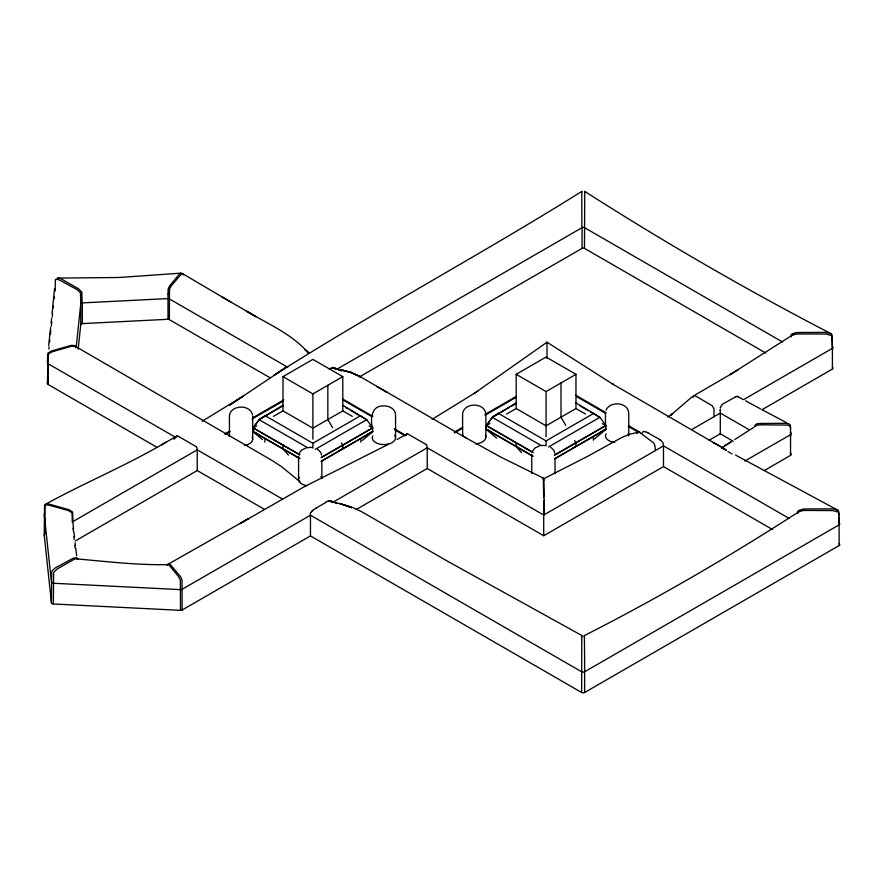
<?xml version="1.0" encoding="UTF-8"?>
<svg xmlns="http://www.w3.org/2000/svg" width="884" height="884" viewBox="0 0 884 884"><rect width="100%" height="100%" fill="white"/><g stroke="black" fill="none" stroke-linecap="round" stroke-linejoin="round"><path stroke-width="1.33" d="M269.863 377.656L169.341 319.621L169.496 289.753A2.895 1.039 -74.2 0 1 169.728 288.77L171.374 285.797A27.415 9.857 -74.2 0 1 171.916 285.123L180.557 274.957A25.36 9.116 -74.2 0 1 181.353 274.084L182.745 273.443A2.895 1.039 -74.2 0 1 182.977 273.885L183.132 275.09M252.691 439.138L252.702 416.176M321.842 478.111L321.853 461.592M395.557 437.9L395.568 414.939C395.413 408.364 388.098 405.237 382.352 405.966C371.181 406.154 370.484 419.701 372.297 427.911M356.241 509.493L427.237 468.509L427.237 447.79L543.715 515.029L663.486 445.879L663.066 443.116A2.95 1.735 60.3 0 0 662.591 442.265L661.663 441.193A11.934 6.884 59.8 0 0 660.403 440.122L660.016 439.812M485.88 437.171L485.891 414.209M544.268 514.709L544.257 502.455M555.03 473.691L555.042 459.625M581.783 192.414L581.783 191.353L581.893 227.752L337.765 368.694M765.798 353.048L584.468 248.36L584.755 191.419C664.757 242.481 746.958 290.151 831.247 333.787A3.845 3.138 -0.7 0 1 831.943 334.738L832.408 348.351L744.118 399.325M45.172 504.775L45.018 505.162A2.873 2.122 39.5 0 0 44.565 505.758L44.244 535.295L51.438 602.822A2.111 1.216 0 0 0 53.36 603.971L180.491 610.347A2.111 1.216 0 0 0 182.17 609.993L310.461 535.925L581.639 692.492A2.111 1.216 0 0 0 584.633 692.492L584.622 658.425M628.745 435.934L628.756 412.972C627.96 402.043 610.17 400.828 606.026 410.077M764.384 470.487L790.528 455.382L790.55 434.663A2.111 1.216 0 0 0 790.55 432.928L790.561 431.502M543.306 479.736L543.328 478.122L500.698 457.039L464.708 437.204M584.357 637.099L584.368 635.519L584.622 658.26M543.748 479.725L543.759 478.664M581.771 635.828L581.639 692.492M714.051 416.684L713.985 408.916L712.305 405.8L695.609 395.999L693.697 395.8L693.111 397.446M584.633 671.774L839.126 524.842L839.104 517.239M839.115 524.842A2.111 1.216 0 0 0 839.115 523.118L839.126 520.908M264.88 442.155L264.924 439.525M360.794 442.155L360.827 439.525M790.528 428.629L790.418 425.06L788.749 423.745A9.525 7.779 -0.8 0 0 786.826 423.436M839.17 515.14L838.662 511.217A3.845 3.138 -0.6 0 0 837.966 510.267L833.745 508.963A33.736 27.548 -0.6 0 0 831.347 508.864L805.28 508.952A36.476 29.78 -0.6 0 0 803.633 509.007L798.661 510.399A3.845 3.138 -0.6 0 0 797.965 511.35L797.49 513.184M720.294 407.579L722.316 404.342L735.256 397.026A26.73 16.708 -64.3 0 1 735.72 396.794M54.521 288.957L52.057 313.665M51.095 323.014L51.57 318.428M50.609 327.555L48.664 345.511M48.145 355.909L47.416 383.479A2.111 1.216 0 0 0 48.034 384.407L157.264 447.481M48.863 349.069L49.106 346.793M49.581 342.23L49.824 339.942M50.432 334.24L50.786 330.815M51.272 326.251L51.758 321.688M52.233 317.124L52.598 313.698M53.195 307.997L53.438 305.709M54.167 298.869L54.399 296.582M47.416 383.479L48.134 376.717M76.168 347.412L80.775 303.809L80.775 324.527L78.168 349.235M167.131 565.395L167.253 564.655A2.884 1.006 74.6 0 1 167.474 564.213L168.833 564.876A25.271 8.873 74.6 0 1 169.606 565.738L177.993 575.904A27.327 9.591 74.6 0 1 178.524 576.589L180.115 579.55A2.884 1.006 74.6 0 1 180.347 580.534L180.491 610.347M642.546 432.817L643.066 431.569A3.216 1.867 60.9 0 1 643.751 431.381L646.69 432.287M168.524 564.6L168.601 564.257A2.895 1.039 74.3 0 1 168.822 563.815L248.824 518.455L239.763 523.737M790.915 336.075L791.291 334.892A3.845 3.138 -0.7 0 1 791.987 333.931L796.197 332.605A33.714 27.526 -0.7 0 1 798.595 332.494L824.639 332.395A36.454 29.769 -0.7 0 1 826.286 332.439L831.247 333.787M636.977 433.558L637.508 432.431L630.071 434.099L622.203 437.271L587.661 456.321L543.759 478.741L543.826 480.41M57.195 279.079L57.338 278.67A3.26 1.89 59.7 0 1 57.747 278.106L60.289 278.449A28.586 16.597 59.7 0 1 61.736 279.178L77.438 288.14A30.907 17.945 59.7 0 1 78.433 288.759L81.427 291.621M791.081 336.859L791.302 336.296A3.845 3.138 0.7 0 1 791.987 335.345L796.208 334.053A33.68 27.503 0.7 0 1 798.606 333.953L824.639 334.053A36.421 29.736 0.7 0 1 826.286 334.108L831.247 335.5A3.845 3.138 0.7 0 1 831.943 336.45L832.396 344.694M797.777 513.361L797.998 512.797A3.845 3.138 0.6 0 1 798.694 511.847L802.904 510.554A33.714 27.526 0.6 0 1 805.302 510.455L831.347 510.554A36.454 29.769 0.6 0 1 832.993 510.609L837.955 512.002A3.845 3.138 0.6 0 1 838.651 512.952L839.104 521.184M299.123 453.492L301.676 450.022L306.35 447.856M532.312 451.536L534.864 448.055L539.538 445.89M169.739 285.852L168.369 288.482A2.884 1.017 -74.6 0 0 168.148 289.466L168.004 293.974M253.388 427.878L259.067 419.657L283.134 405.181M486.576 425.536L492.255 417.303L516.322 402.839M262.449 439.613L253.089 431.735L253.089 427.712L259.332 419.502L265.288 415.491M496.675 438.144L486.277 429.392L486.277 425.359L492.521 417.16L498.477 413.148M312.14 510.919L311.135 512.112A2.398 1.403 -60.1 0 0 310.837 512.687M362.285 440.497L372.683 431.735L372.683 427.712L366.705 419.657L342.793 405.27M594.435 439.028L605.871 429.392L605.871 425.359L599.893 417.303L575.97 402.927M313.069 510.134L313.201 510.035A27.26 15.437 -59.2 0 1 316.163 508.134M791.998 335.345L730.217 374.584L738.383 369.578M667.774 417.049L672.602 413.834L671.022 414.928L692.327 396.64M753.776 427.359L734.77 439.525M473.857 393.612L478.189 390.838M798.694 511.847C729.366 556.611 657.939 598.181 584.368 635.596M727.83 443.901L731.278 441.724L724.648 445.868M722.935 446.928L726.151 444.939M732.14 373.402L693.697 395.8M581.783 191.43C480.388 254.857 374.794 311.389 273.797 375.402L287.112 366.683L229.608 405.181L242.934 396.253L202.093 421.292M316.163 508.035L325.798 502.466M432.044 419.381L474.476 393.225L547.008 342.219L613.419 384.529L612.336 383.866L714.869 443.348M240.967 523.03L304.24 486.741L388.684 444.177M169.33 318.516L167.993 319.29L82.323 323.61A1.691 0.972 0 0 0 80.775 324.527M173.905 439.127L175.098 438.442M282.99 410.894L282.99 376.65L312.892 359.39L342.793 376.65L342.793 410.894L312.892 428.154L282.99 410.894L273.421 416.364M282.604 499.128L197.231 449.834L72.963 521.571L72.654 512.543A2.895 2.122 40.3 0 0 72.179 511.692L69.328 509.902A25.36 18.608 40.3 0 0 67.714 509.361L50.112 504.388A27.426 20.111 40.3 0 0 48.996 504.112L45.648 504.2A2.895 2.122 40.3 0 0 45.172 504.775M225.088 433.746L229.718 431.072M252.935 417.668L283.775 399.866M225.144 434.563L230.138 431.69M252.106 419.005L283.057 401.137M283.134 405.756L259.067 419.657L308.184 448.011M282.99 376.65L312.892 393.91L342.793 376.65M75.262 540.964L197.231 470.553L264.504 509.394M359.501 376.86L582.081 248.36A1.691 0.972 0 0 1 584.468 248.36M265.045 415.624L312.892 443.249L360.727 415.624M315.279 449.348L366.705 419.657L360.86 416.276M321.257 457.404L372.683 427.712M321.257 457.702L372.683 428.011L369.103 425.955M321.257 461.128L372.683 431.436L366.705 434.862M321.257 461.426L372.683 431.735M516.179 408.541L516.179 374.308L546.069 357.048L575.97 374.308L575.97 408.541L546.069 425.812L516.179 408.541L506.609 414.021M581.639 671.774L310.461 515.206L182.17 589.274A2.099 1.204 0 0 1 180.491 589.628L53.36 583.252A2.111 1.216 0 0 1 51.438 582.114L44.244 514.576A2.099 1.216 0 0 1 44.863 513.637L45.018 505.162L47.88 504.974A25.271 18.619 39.5 0 1 49.493 505.339L67.107 510.19A27.327 20.133 39.5 0 1 68.223 510.532L71.582 512.488A2.873 2.122 39.5 0 1 72.046 513.328L72.366 522.311A1.691 0.983 0 0 1 72.864 521.637L73.593 528.864M332.395 502.543L427.237 447.79M454.354 432.132L462.454 427.458M484.984 414.452L515.991 396.54M454.376 432.983L462.608 428.232M485.261 415.16L516.134 397.325M498.477 413.723L492.255 417.303L541.373 445.669M500.852 412.342L509.184 407.535M511.56 406.165L516.322 403.413M516.179 374.308L546.069 391.568L575.97 374.308M498.233 413.281L546.069 440.895L593.915 413.281M548.467 446.995L599.893 417.303L590.534 411.9M554.445 455.05L605.871 425.359M554.445 455.359L605.871 425.668L602.28 423.613M554.445 458.774L605.871 429.094L599.893 432.508M554.445 459.083L605.871 429.392M691.829 429.513L720.294 413.082L720.294 411.8M427.237 468.509L543.715 535.748L663.486 466.597L772.649 529.615M709.079 440.265L720.294 433.801L733.3 441.304M761.776 409.844L832.408 369.059L832.408 344.417M744.77 461.094L790.55 434.663L790.528 427.138L788.76 425.458M584.633 692.492L839.126 545.561L839.126 523.118M166.424 442.011L161.385 444.884L176.457 436.276M256.68 425.955L253.089 428.011L299.731 454.94M489.869 423.613L486.277 425.668L532.919 452.597M329.301 369.225L330.859 368.396M339.334 450.652L342.793 448.696L342.793 445.271L341.434 442.928M572.523 448.31L575.97 446.354L575.97 442.928L574.611 440.586M397.126 439.514L406.463 434.221M162.302 444.365C124.456 466.332 83.958 483.117 45.648 504.2M168.822 563.815L170.468 564.732A27.426 9.823 74.3 0 1 171.01 565.329L179.607 575.506A25.371 9.083 74.3 0 1 180.402 576.512L181.784 579.153A2.895 1.039 74.3 0 1 182.016 580.136L182.17 609.993M736.56 396.419L737.842 396.286A1.47 0.862 -56.9 0 1 738.096 396.507L738.262 397.248M329.179 500.919L330.649 500.786A2.475 1.459 -61 0 1 330.959 500.985L337.014 503.493M181.419 274.316L181.297 273.576A2.884 1.017 -74.6 0 0 181.076 273.134L119.23 277.488L57.758 278.106M308.649 447.414L311.908 447.426M541.826 445.448L545.096 445.459M333.511 367.622L334.24 367.777M167.253 564.655C136.567 565.163 105.539 561.462 75.328 558.754A28.686 16.708 -59.6 0 0 73.88 559.495L58.079 568.456A31.017 18.067 -59.6 0 0 57.084 569.064L54.068 571.937A3.271 1.901 -59.6 0 0 53.648 572.987L53.36 603.971M786.826 423.425L785.069 423.326A51.769 42.266 -0.8 0 0 783.754 423.303L759.588 423.48A11.47 9.359 -0.9 0 0 756.77 423.867C754.428 425.005 753.389 428.795 756.803 425.281A9.536 7.79 0.9 0 1 758.737 424.961L760.494 424.861A51.637 42.101 0.9 0 1 761.809 424.839L785.953 425.038A11.459 9.359 0.9 0 1 788.771 425.425M328.914 501.007L341.224 504.002L351.788 507.703L339.876 503.637L351.755 507.084L361.247 511.482L447.812 561.373L581.76 635.463M341.555 370.772L332.417 367.799L351.456 372.65L360.694 376.971L349.998 371.998L340.594 369.722L351.456 372.65L349.998 371.998L359.258 376.12L466.089 437.978M334.439 367.932L341.666 370.739M837.955 510.267L735.521 455.05M786.428 422.596L762.793 410.099M760.649 408.949L745.521 400.795M743.389 399.623L739.013 397.236M181.076 273.134L179.474 274.051A27.349 9.625 -74.6 0 0 178.933 274.659L170.513 284.836A25.293 8.906 -74.6 0 0 169.739 285.841M410.64 435.58L424.85 443.768A8.078 4.707 60.5 0 1 426.055 444.541M648.315 433.116L658.171 438.641A22.752 12.94 59.2 0 1 660.005 439.912M410.441 435.469L408.673 434.442A7.426 4.321 60.4 0 0 407.425 433.823M300.052 481.78L281.554 466.675L272.106 460.509L75.184 346.241L71.847 346.174A27.349 19.989 -40.8 0 0 70.742 346.451L53.25 351.489A25.293 18.487 -40.8 0 0 51.637 352.031L48.808 353.832A2.884 2.111 -40.8 0 0 48.344 354.683L48.034 384.407M385.711 391.612L387.148 392.43L376.893 386.573M726.195 449.812L713.355 442.486L724.548 448.862M575.97 408.541L585.539 414.021M492.255 432.508L486.277 429.094L532.919 456.022M342.793 410.894L352.351 416.364M259.067 434.862L253.089 431.436L299.731 458.365M723.543 448.962L724.46 449.492M782.627 342.042L584.501 227.652A1.713 0.995 0 0 0 582.081 227.641L582.081 248.36M748.472 429.348L720.294 413.082L720.294 433.801M575.606 395.137L606.137 412.773M628.878 425.9L640.734 432.751M788.937 518.311L663.486 445.879L663.486 466.597M576.865 396.739L605.529 413.292M628.226 426.386L638.966 432.596M580.003 405.822L588.191 410.552M486.277 425.359L532.919 452.288M486.277 429.392L532.919 456.321M287.753 367.269L169.341 298.902A1.713 0.983 0 0 0 167.993 298.582L82.323 302.903L82.323 323.61M342.351 398.794L372.772 416.353M394.231 428.74L405.601 435.293M342.848 399.922L371.7 416.574M394.772 429.889L405.159 435.889M345.644 407.491L347.987 408.85M350.329 410.198L358.517 414.928M253.089 427.712L299.731 454.641M253.089 431.735L299.731 458.663M175.64 437.37L48.034 363.7A2.099 1.216 0 0 1 47.416 362.76L47.725 353.788A2.873 2.111 -40.1 0 1 48.189 352.937L51.537 350.981A27.26 20.023 -40.1 0 1 52.642 350.639L70.156 345.721A25.216 18.52 -40.1 0 1 71.77 345.346L74.599 345.534A2.873 2.111 -40.1 0 1 75.063 346.119L75.317 346.926M730.604 453.116L729.698 452.575M731.51 453.647L732.118 454M231.365 302.394L182.977 273.885M221.895 296.858L256.017 316.638L246.26 311.035C267.775 323.887 291.853 333.832 308.615 353.191M729.09 452.221L727.919 451.536M725.256 449.956L726.051 450.431M178.678 436.541L194.811 445.856A8.243 4.807 60.5 0 1 196.027 446.608M550.71 447.205L553.914 450.42L554.832 453.105M317.522 449.171L320.726 452.387L321.643 455.072M309.245 352.804L304.98 349.622L308.593 353.28M521.693 452.763L516.179 446.652L516.179 442.63M288.504 455.105L282.99 448.995L282.99 444.972M565.782 425.37L561.02 417.182L561.02 382.938M332.594 427.712L327.842 419.524L327.842 385.28M75.902 347.633L75.659 346.826A2.884 2.111 -40.8 0 0 75.184 346.241M485.681 412.905C483.426 402.01 463.415 402.673 462.608 414.143L462.619 435.878M252.493 414.861C250.249 403.977 230.227 404.64 229.431 416.11L229.442 436.608M77.195 559.097L76.963 558.213A3.271 1.945 -58.3 0 0 76.532 557.638L73.449 558.147A31.006 18.487 -58.3 0 0 72.422 558.655L56.256 567.384A28.675 17.094 -58.3 0 0 54.775 568.279L52.156 570.81A3.271 1.945 -58.3 0 0 51.725 571.849L51.438 602.822M76.654 555.727L75.715 548.014M75.107 542.732L75.416 545.395M74.499 537.251L73.891 531.715M72.985 528.091L73.284 530.941M73.891 536.654L74.201 539.505M74.808 545.207L75.107 548.069M543.328 478.145L543.351 478.984M584.755 191.408L584.766 192.469M543.826 480.587L544.179 496.863M543.373 479.725L543.671 497.968M544.212 498.554L544.257 501.438M168.004 294.041L167.993 319.29A1.713 0.983 0 0 1 169.341 319.621M543.693 500.698L543.704 501.272M55.128 291.035L55.416 279.808A3.26 1.934 58.5 0 1 55.836 279.233L58.908 279.742A30.929 18.365 58.5 0 1 59.924 280.25L75.991 289.002A28.608 16.984 58.5 0 1 77.472 289.897L80.068 292.438A3.26 1.934 58.5 0 1 80.499 293.477L80.787 303.709A1.702 0.983 0 0 1 82.124 302.914L81.847 292.67A3.26 1.89 59.7 0 0 81.427 291.621M720.283 409.723L720.294 410.496M581.771 635.916L581.771 636.977M543.704 502.653L543.715 535.748M605.474 412.894L605.485 427.248M531.759 454.354L531.77 473.625M298.571 456.321L298.582 479.283M790.55 432.928L790.55 436.818M790.55 452.354L790.55 453.647A2.177 1.26 0 0 1 790.528 455.382M593.363 437.569L593.363 440.221M547.008 342.141L547.008 358.44M546.069 391.568L546.069 436.807M546.069 440.895L546.069 445.89M312.892 393.91L312.892 439.149M312.892 443.249L312.892 448.232M310.461 515.206L310.461 535.925M197.231 449.834L197.231 470.553M44.852 513.637L44.852 534.356A2.111 1.216 0 0 0 44.244 535.295M736.129 396.706A9.58 5.845 -61.9 0 1 736.549 396.518M735.72 396.772A19.183 13.326 -74.5 0 1 736.129 396.573M720.482 408.032A10.785 5.58 -62.1 0 1 720.515 407.458M720.062 409.944A40.951 4.221 -86.2 0 1 720.073 410.684M721.808 448.144A9.348 4.387 50.9 0 1 722.051 448.243M722.018 448.089A15.028 7.834 55.6 0 1 722.902 448.519M196.115 446.475A2.829 1.492 63.9 0 1 197.099 449.713M426.132 444.409A2.884 1.514 63.9 0 1 427.105 447.658M655.32 450.586A13.249 6.818 64.9 0 0 655.154 447.536L654.978 446.608A10.453 5.381 64.9 0 0 654.646 445.193M646.69 432.243A32.564 18.73 59.9 0 1 648.315 433.094M654.613 445.193A4.077 2.099 64.9 0 0 653.663 442.961L640.635 433.116A22.299 11.47 64.9 0 0 639.972 432.685L638.248 432.022A3.735 1.923 64.9 0 0 637.519 432.431M406.364 435.425A2.862 1.68 60.7 0 1 407.303 433.536M334.362 367.633A4.729 2.972 -55.1 0 1 335.102 369.015M330.859 368.274A10.928 6.287 -60.5 0 1 333.555 367.49M839.126 543.826A2.111 1.216 0 0 1 839.126 545.561M832.408 367.335A2.111 1.216 0 0 1 832.408 369.059M832.408 346.627A2.111 1.216 0 0 1 832.408 348.351M310.417 515.239A4.387 2.586 -60.1 0 1 310.627 512.687M584.622 671.774A2.111 1.216 0 0 1 581.639 671.774M55.128 289.742A2.111 1.216 0 0 1 55.239 289.422M331.058 500.874A4.431 2.906 -52 0 1 331.588 502.101M325.787 502.101A24.575 14.542 -62 0 1 329.235 500.565M312.163 511.018A12.277 6.973 -59.3 0 1 313.08 510.245M177.43 435.9A7.569 4.398 60.4 0 1 178.678 436.563M176.314 437.171A2.818 1.646 60.7 0 1 177.297 435.602M77.891 558.423A3.271 1.901 -59.6 0 1 78.311 558.997M252.15 437.072A11.625 6.718 0 0 1 244.592 445.503M306.693 485.714A11.625 6.718 0 0 1 299.135 477.272M320.892 476.642A11.625 6.718 0 0 1 321.776 478.62M614.734 442.464A11.625 6.718 0 0 1 606.037 433.856M628.192 433.856A11.625 6.718 0 0 1 628.679 435.204M394.596 435.193A11.625 6.718 0 0 1 384.507 444.564A11.625 6.718 0 0 1 372.849 435.823M485.327 435.105A11.625 6.718 0 0 1 475.448 443.812M462.686 436.442A11.625 6.718 0 0 1 463.172 435.105"/></g></svg>
